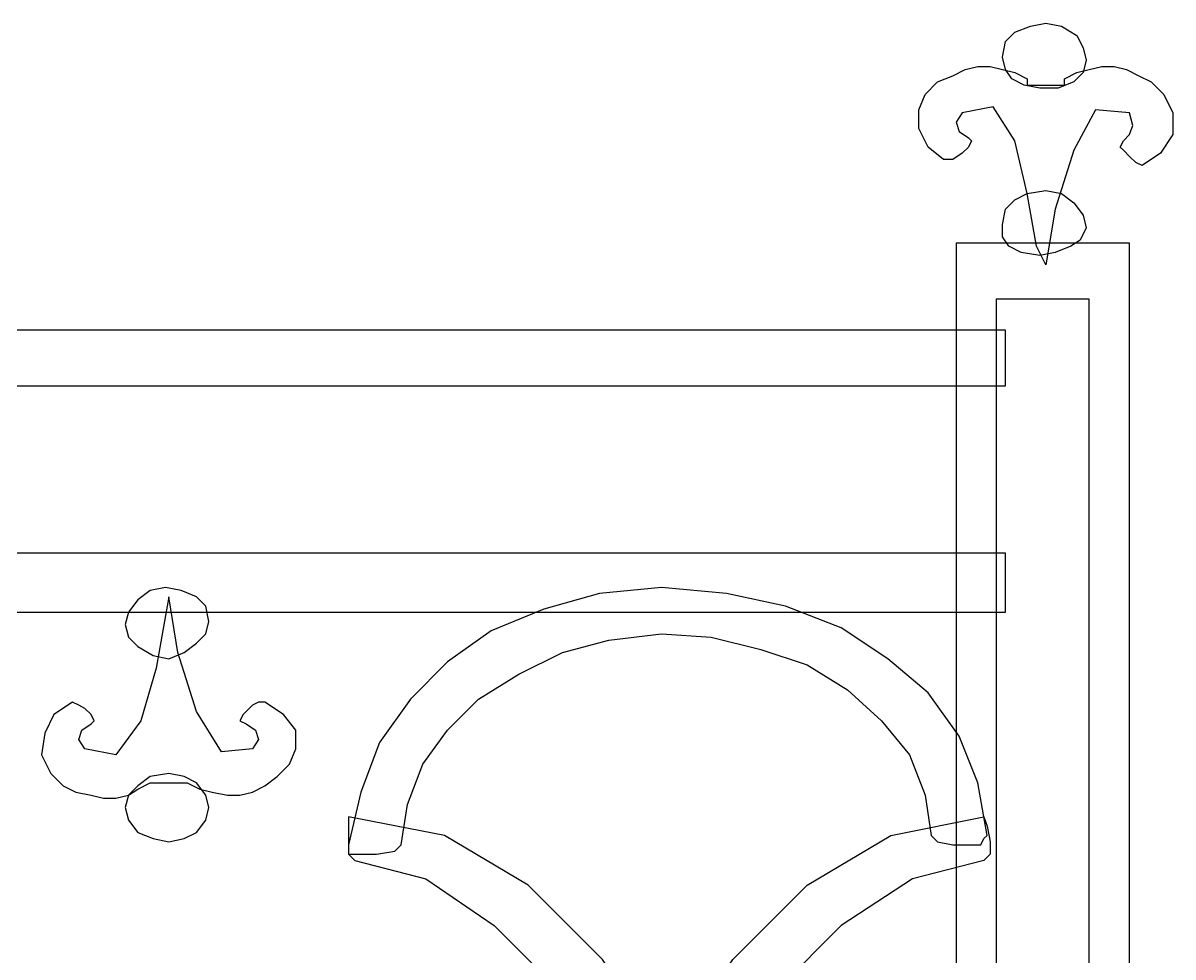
# Model space of a CAD drawing. Header units: centimetres. Extents: x -67 to 70, y -37 to 40.
# Drawn here: x 38.42 to 69.75, y 14.16 to 39.6 of the extents above; entities that cross this region are included whole.
import ezdxf

# ---------------------------------------------------------------- set-up
doc = ezdxf.new("R2010")
doc.units = ezdxf.units.CM
doc.header["$MEASUREMENT"] = 0
doc.layers.add('layer 1', color=7, linetype='Continuous')

msp = doc.modelspace()

# ---------------------------------------------------------------- linework, layer by layer
at = {"layer": 'layer 1', "color": 108}
for points, knots in [([(67.38945, 38.58272), (67.38945, 38.58272), (67.30498, 38.92059), (67.30498, 38.92059), (67.30498, 38.92059), (67.30498, 38.92059), (67.13605, 39.25846), (67.13605, 39.25846), (67.13605, 39.25846), (67.13605, 39.25846), (66.71372, 39.51186), (66.71372, 39.51186), (66.71372, 39.51186), (66.71372, 39.51186), (66.29139, 39.59632), (66.29139, 39.59632), (66.29139, 39.59632), (66.29139, 39.59632), (65.86905, 39.51186), (65.86905, 39.51186), (65.86905, 39.51186), (65.86905, 39.51186), (65.44672, 39.34292), (65.44672, 39.34292), (65.44672, 39.34292), (65.44672, 39.34292), (65.19332, 39.08952), (65.19332, 39.08952), (65.19332, 39.08952), (65.19332, 39.08952), (65.10886, 38.66719), (65.10886, 38.66719), (65.10886, 38.66719), (65.10886, 38.66719), (65.19332, 38.32933), (65.19332, 38.32933), (65.19332, 38.32933), (65.19332, 38.32933), (65.36225, 38.07593), (65.36225, 38.07593), (65.36225, 38.07593), (65.36225, 38.07593), (65.70012, 37.90699), (65.70012, 37.90699), (65.70012, 37.90699), (65.70012, 37.90699), (66.12245, 37.82253), (66.12245, 37.82253), (66.12245, 37.82253), (66.12245, 37.82253), (66.62925, 37.82253), (66.62925, 37.82253), (66.62925, 37.82253), (66.62925, 37.82253), (67.05158, 37.99146), (67.05158, 37.99146), (67.05158, 37.99146), (67.05158, 37.99146), (67.30498, 38.24486), (67.30498, 38.24486), (67.30498, 38.24486), (67.30498, 38.24486), (67.38945, 38.58272), (67.38945, 38.58272)], [0, 0, 0, 0, 0.0625, 0.0625, 0.0625, 0.0625, 0.125, 0.125, 0.125, 0.125, 0.1875, 0.1875, 0.1875, 0.1875, 0.25, 0.25, 0.25, 0.25, 0.3125, 0.3125, 0.3125, 0.3125, 0.375, 0.375, 0.375, 0.375, 0.4375, 0.4375, 0.4375, 0.4375, 0.5, 0.5, 0.5, 0.5, 0.5625, 0.5625, 0.5625, 0.5625, 0.625, 0.625, 0.625, 0.625, 0.6875, 0.6875, 0.6875, 0.6875, 0.75, 0.75, 0.75, 0.75, 0.8125, 0.8125, 0.8125, 0.8125, 0.875, 0.875, 0.875, 0.875, 0.9375, 0.9375, 0.9375, 0.9375, 1, 1, 1, 1]), ([(66.79818, 37.90699), (66.79818, 37.90699), (65.78459, 37.90699), (65.78459, 37.90699), (65.78459, 37.90699), (65.78459, 37.90699), (65.78459, 38.07593), (65.78459, 38.07593), (65.78459, 38.07593), (65.78459, 38.07593), (65.44672, 38.24486), (65.44672, 38.24486), (65.44672, 38.24486), (65.44672, 38.24486), (65.10886, 38.32933), (65.10886, 38.32933), (65.10886, 38.32933), (65.10886, 38.32933), (64.77099, 38.41379), (64.77099, 38.41379), (64.77099, 38.41379), (64.77099, 38.41379), (64.43312, 38.41379), (64.43312, 38.41379), (64.43312, 38.41379), (64.43312, 38.41379), (64.09526, 38.32933), (64.09526, 38.32933), (64.09526, 38.32933), (64.09526, 38.32933), (63.75739, 38.16039), (63.75739, 38.16039), (63.75739, 38.16039), (63.75739, 38.16039), (63.33506, 37.99146), (63.33506, 37.99146), (63.33506, 37.99146), (63.33506, 37.99146), (62.9972, 37.65359), (62.9972, 37.65359), (62.9972, 37.65359), (62.9972, 37.65359), (62.82826, 37.23126), (62.82826, 37.23126), (62.82826, 37.23126), (62.82826, 37.23126), (62.82826, 36.72446), (62.82826, 36.72446), (62.82826, 36.72446), (62.82826, 36.72446), (63.08166, 36.21767), (63.08166, 36.21767), (63.08166, 36.21767), (63.08166, 36.21767), (63.50399, 35.8798), (63.50399, 35.8798), (63.50399, 35.8798), (63.50399, 35.8798), (63.75739, 35.8798), (63.75739, 35.8798), (63.75739, 35.8798), (63.75739, 35.8798), (64.01079, 36.04873), (64.01079, 36.04873), (64.01079, 36.04873), (64.01079, 36.04873), (64.17972, 36.21767), (64.17972, 36.21767), (64.17972, 36.21767), (64.17972, 36.21767), (64.26419, 36.3866), (64.26419, 36.3866), (64.26419, 36.3866), (64.26419, 36.3866), (64.17972, 36.47106), (64.17972, 36.47106), (64.17972, 36.47106), (64.17972, 36.47106), (63.92633, 36.64), (63.92633, 36.64), (63.92633, 36.64), (63.92633, 36.64), (63.84186, 36.8934), (63.84186, 36.8934), (63.84186, 36.8934), (63.84186, 36.8934), (64.01079, 37.1468), (64.01079, 37.1468), (64.01079, 37.1468), (64.01079, 37.1468), (64.85546, 37.31573), (64.85546, 37.31573), (64.85546, 37.31573), (64.85546, 37.31573), (65.44672, 36.3866), (65.44672, 36.3866), (65.44672, 36.3866), (65.44672, 36.3866), (65.78459, 34.95067), (65.78459, 34.95067), (65.78459, 34.95067), (65.78459, 34.95067), (66.03799, 33.51474), (66.03799, 33.51474), (66.03799, 33.51474), (66.03799, 33.51474), (66.29139, 33.00794), (66.29139, 33.00794), (66.29139, 33.00794), (66.29139, 33.00794), (66.54478, 34.52834), (66.54478, 34.52834), (66.54478, 34.52834), (66.54478, 34.52834), (67.05158, 36.1332), (67.05158, 36.1332), (67.05158, 36.1332), (67.05158, 36.1332), (67.64285, 37.23126), (67.64285, 37.23126), (67.64285, 37.23126), (67.64285, 37.23126), (68.57198, 37.1468), (68.57198, 37.1468), (68.57198, 37.1468), (68.57198, 37.1468), (68.65644, 36.80893), (68.65644, 36.80893), (68.65644, 36.80893), (68.65644, 36.80893), (68.57198, 36.55553), (68.57198, 36.55553), (68.57198, 36.55553), (68.57198, 36.55553), (68.40305, 36.3866), (68.40305, 36.3866), (68.40305, 36.3866), (68.40305, 36.3866), (68.31858, 36.21767), (68.31858, 36.21767), (68.31858, 36.21767), (68.31858, 36.21767), (68.40305, 36.1332), (68.40305, 36.1332), (68.40305, 36.1332), (68.40305, 36.1332), (68.57198, 35.96427), (68.57198, 35.96427), (68.57198, 35.96427), (68.57198, 35.96427), (68.74091, 35.79533), (68.74091, 35.79533), (68.74091, 35.79533), (68.74091, 35.79533), (68.90984, 35.71087), (68.90984, 35.71087), (68.90984, 35.71087), (68.90984, 35.71087), (69.41664, 36.04873), (69.41664, 36.04873), (69.41664, 36.04873), (69.41664, 36.04873), (69.75451, 36.55553), (69.75451, 36.55553), (69.75451, 36.55553), (69.75451, 36.55553), (69.75451, 37.1468), (69.75451, 37.1468), (69.75451, 37.1468), (69.75451, 37.1468), (69.50111, 37.65359), (69.50111, 37.65359), (69.50111, 37.65359), (69.50111, 37.65359), (69.16324, 37.99146), (69.16324, 37.99146), (69.16324, 37.99146), (69.16324, 37.99146), (68.82538, 38.16039), (68.82538, 38.16039), (68.82538, 38.16039), (68.82538, 38.16039), (68.48751, 38.32933), (68.48751, 38.32933), (68.48751, 38.32933), (68.48751, 38.32933), (68.14965, 38.41379), (68.14965, 38.41379), (68.14965, 38.41379), (68.14965, 38.41379), (67.81178, 38.41379), (67.81178, 38.41379), (67.81178, 38.41379), (67.81178, 38.41379), (67.47391, 38.32933), (67.47391, 38.32933), (67.47391, 38.32933), (67.47391, 38.32933), (67.13605, 38.24486), (67.13605, 38.24486), (67.13605, 38.24486), (67.13605, 38.24486), (66.79818, 38.07593), (66.79818, 38.07593), (66.79818, 38.07593), (66.79818, 38.07593), (66.79818, 37.90699), (66.79818, 37.90699)], [0, 0, 0, 0, 0.01923077, 0.01923077, 0.01923077, 0.01923077, 0.03846154, 0.03846154, 0.03846154, 0.03846154, 0.05769231, 0.05769231, 0.05769231, 0.05769231, 0.07692308, 0.07692308, 0.07692308, 0.07692308, 0.09615385, 0.09615385, 0.09615385, 0.09615385, 0.11538462, 0.11538462, 0.11538462, 0.11538462, 0.13461538, 0.13461538, 0.13461538, 0.13461538, 0.15384615, 0.15384615, 0.15384615, 0.15384615, 0.17307692, 0.17307692, 0.17307692, 0.17307692, 0.19230769, 0.19230769, 0.19230769, 0.19230769, 0.21153846, 0.21153846, 0.21153846, 0.21153846, 0.23076923, 0.23076923, 0.23076923, 0.23076923, 0.25, 0.25, 0.25, 0.25, 0.26923077, 0.26923077, 0.26923077, 0.26923077, 0.28846154, 0.28846154, 0.28846154, 0.28846154, 0.30769231, 0.30769231, 0.30769231, 0.30769231, 0.32692308, 0.32692308, 0.32692308, 0.32692308, 0.34615385, 0.34615385, 0.34615385, 0.34615385, 0.36538462, 0.36538462, 0.36538462, 0.36538462, 0.38461538, 0.38461538, 0.38461538, 0.38461538, 0.40384615, 0.40384615, 0.40384615, 0.40384615, 0.42307692, 0.42307692, 0.42307692, 0.42307692, 0.44230769, 0.44230769, 0.44230769, 0.44230769, 0.46153846, 0.46153846, 0.46153846, 0.46153846, 0.48076923, 0.48076923, 0.48076923, 0.48076923, 0.5, 0.5, 0.5, 0.5, 0.51923077, 0.51923077, 0.51923077, 0.51923077, 0.53846154, 0.53846154, 0.53846154, 0.53846154, 0.55769231, 0.55769231, 0.55769231, 0.55769231, 0.57692308, 0.57692308, 0.57692308, 0.57692308, 0.59615385, 0.59615385, 0.59615385, 0.59615385, 0.61538462, 0.61538462, 0.61538462, 0.61538462, 0.63461538, 0.63461538, 0.63461538, 0.63461538, 0.65384615, 0.65384615, 0.65384615, 0.65384615, 0.67307692, 0.67307692, 0.67307692, 0.67307692, 0.69230769, 0.69230769, 0.69230769, 0.69230769, 0.71153846, 0.71153846, 0.71153846, 0.71153846, 0.73076923, 0.73076923, 0.73076923, 0.73076923, 0.75, 0.75, 0.75, 0.75, 0.76923077, 0.76923077, 0.76923077, 0.76923077, 0.78846154, 0.78846154, 0.78846154, 0.78846154, 0.80769231, 0.80769231, 0.80769231, 0.80769231, 0.82692308, 0.82692308, 0.82692308, 0.82692308, 0.84615385, 0.84615385, 0.84615385, 0.84615385, 0.86538462, 0.86538462, 0.86538462, 0.86538462, 0.88461538, 0.88461538, 0.88461538, 0.88461538, 0.90384615, 0.90384615, 0.90384615, 0.90384615, 0.92307692, 0.92307692, 0.92307692, 0.92307692, 0.94230769, 0.94230769, 0.94230769, 0.94230769, 0.96153846, 0.96153846, 0.96153846, 0.96153846, 0.98076923, 0.98076923, 0.98076923, 0.98076923, 1, 1, 1, 1]), ([(67.38945, 34.02154), (67.38945, 34.02154), (67.30498, 34.3594), (67.30498, 34.3594), (67.30498, 34.3594), (67.30498, 34.3594), (67.05158, 34.69727), (67.05158, 34.69727), (67.05158, 34.69727), (67.05158, 34.69727), (66.71372, 34.95067), (66.71372, 34.95067), (66.71372, 34.95067), (66.71372, 34.95067), (66.29139, 35.03514), (66.29139, 35.03514), (66.29139, 35.03514), (66.29139, 35.03514), (65.78459, 34.95067), (65.78459, 34.95067), (65.78459, 34.95067), (65.78459, 34.95067), (65.44672, 34.78174), (65.44672, 34.78174), (65.44672, 34.78174), (65.44672, 34.78174), (65.19332, 34.52834), (65.19332, 34.52834), (65.19332, 34.52834), (65.19332, 34.52834), (65.10886, 34.10601), (65.10886, 34.10601), (65.10886, 34.10601), (65.10886, 34.10601), (65.10886, 33.76814), (65.10886, 33.76814), (65.10886, 33.76814), (65.10886, 33.76814), (65.27779, 33.51474), (65.27779, 33.51474), (65.27779, 33.51474), (65.27779, 33.51474), (65.61565, 33.34581), (65.61565, 33.34581), (65.61565, 33.34581), (65.61565, 33.34581), (66.12245, 33.26134), (66.12245, 33.26134), (66.12245, 33.26134), (66.12245, 33.26134), (66.54478, 33.34581), (66.54478, 33.34581), (66.54478, 33.34581), (66.54478, 33.34581), (66.96712, 33.51474), (66.96712, 33.51474), (66.96712, 33.51474), (66.96712, 33.51474), (67.22052, 33.68367), (67.22052, 33.68367), (67.22052, 33.68367), (67.22052, 33.68367), (67.38945, 34.02154), (67.38945, 34.02154)], [0, 0, 0, 0, 0.0625, 0.0625, 0.0625, 0.0625, 0.125, 0.125, 0.125, 0.125, 0.1875, 0.1875, 0.1875, 0.1875, 0.25, 0.25, 0.25, 0.25, 0.3125, 0.3125, 0.3125, 0.3125, 0.375, 0.375, 0.375, 0.375, 0.4375, 0.4375, 0.4375, 0.4375, 0.5, 0.5, 0.5, 0.5, 0.5625, 0.5625, 0.5625, 0.5625, 0.625, 0.625, 0.625, 0.625, 0.6875, 0.6875, 0.6875, 0.6875, 0.75, 0.75, 0.75, 0.75, 0.8125, 0.8125, 0.8125, 0.8125, 0.875, 0.875, 0.875, 0.875, 0.9375, 0.9375, 0.9375, 0.9375, 1, 1, 1, 1]), ([(63.84186, 33.59921), (63.84186, 33.59921), (68.57198, 33.59921), (68.57198, 33.59921), (68.57198, 33.59921), (68.57198, 33.59921), (68.57198, -33.46712), (68.57198, -33.46712), (68.57198, -33.46712), (68.57198, -33.46712), (63.84186, -33.46712), (63.84186, -33.46712), (63.84186, -33.46712), (63.84186, -33.46712), (63.84186, 33.59921), (63.84186, 33.59921)], [0, 0, 0, 0, 0.25, 0.25, 0.25, 0.25, 0.5, 0.5, 0.5, 0.5, 0.75, 0.75, 0.75, 0.75, 1, 1, 1, 1]), ([(-63.11115, 31.23415), (-63.11115, 31.23415), (65.19332, 31.23415), (65.19332, 31.23415), (65.19332, 31.23415), (65.19332, 31.23415), (65.19332, 29.71375), (65.19332, 29.71375), (65.19332, 29.71375), (65.19332, 29.71375), (-63.11115, 29.71375), (-63.11115, 29.71375), (-63.11115, 29.71375), (-63.11115, 29.71375), (-63.11115, 31.23415), (-63.11115, 31.23415)], [0, 0, 0, 0, 0.25, 0.25, 0.25, 0.25, 0.5, 0.5, 0.5, 0.5, 0.75, 0.75, 0.75, 0.75, 1, 1, 1, 1]), ([(-63.11115, 25.15257), (-63.11115, 25.15257), (65.19332, 25.15257), (65.19332, 25.15257), (65.19332, 25.15257), (65.19332, 25.15257), (65.19332, 23.5477), (65.19332, 23.5477), (65.19332, 23.5477), (65.19332, 23.5477), (-63.11115, 23.5477), (-63.11115, 23.5477), (-63.11115, 23.5477), (-63.11115, 23.5477), (-63.11115, 25.15257), (-63.11115, 25.15257)], [0, 0, 0, 0, 0.25, 0.25, 0.25, 0.25, 0.5, 0.5, 0.5, 0.5, 0.75, 0.75, 0.75, 0.75, 1, 1, 1, 1]), ([(43.48546, 23.29431), (43.48546, 23.29431), (43.40099, 22.95644), (43.40099, 22.95644), (43.40099, 22.95644), (43.40099, 22.95644), (43.14759, 22.70304), (43.14759, 22.70304), (43.14759, 22.70304), (43.14759, 22.70304), (42.80972, 22.44964), (42.80972, 22.44964), (42.80972, 22.44964), (42.80972, 22.44964), (42.38739, 22.28071), (42.38739, 22.28071), (42.38739, 22.28071), (42.38739, 22.28071), (41.96506, 22.36517), (41.96506, 22.36517), (41.96506, 22.36517), (41.96506, 22.36517), (41.54273, 22.61857), (41.54273, 22.61857), (41.54273, 22.61857), (41.54273, 22.61857), (41.28933, 22.87197), (41.28933, 22.87197), (41.28933, 22.87197), (41.28933, 22.87197), (41.20486, 23.20984), (41.20486, 23.20984), (41.20486, 23.20984), (41.20486, 23.20984), (41.28933, 23.5477), (41.28933, 23.5477), (41.28933, 23.5477), (41.28933, 23.5477), (41.54273, 23.88557), (41.54273, 23.88557), (41.54273, 23.88557), (41.54273, 23.88557), (41.88059, 24.13897), (41.88059, 24.13897), (41.88059, 24.13897), (41.88059, 24.13897), (42.30293, 24.22344), (42.30293, 24.22344), (42.30293, 24.22344), (42.30293, 24.22344), (42.72526, 24.13897), (42.72526, 24.13897), (42.72526, 24.13897), (42.72526, 24.13897), (43.14759, 23.97004), (43.14759, 23.97004), (43.14759, 23.97004), (43.14759, 23.97004), (43.40099, 23.71664), (43.40099, 23.71664), (43.40099, 23.71664), (43.40099, 23.71664), (43.48546, 23.29431), (43.48546, 23.29431)], [0, 0, 0, 0, 0.0625, 0.0625, 0.0625, 0.0625, 0.125, 0.125, 0.125, 0.125, 0.1875, 0.1875, 0.1875, 0.1875, 0.25, 0.25, 0.25, 0.25, 0.3125, 0.3125, 0.3125, 0.3125, 0.375, 0.375, 0.375, 0.375, 0.4375, 0.4375, 0.4375, 0.4375, 0.5, 0.5, 0.5, 0.5, 0.5625, 0.5625, 0.5625, 0.5625, 0.625, 0.625, 0.625, 0.625, 0.6875, 0.6875, 0.6875, 0.6875, 0.75, 0.75, 0.75, 0.75, 0.8125, 0.8125, 0.8125, 0.8125, 0.875, 0.875, 0.875, 0.875, 0.9375, 0.9375, 0.9375, 0.9375, 1, 1, 1, 1]), ([(55.81755, 24.22344), (55.81755, 24.22344), (57.59135, 24.0545), (57.59135, 24.0545), (57.59135, 24.0545), (57.59135, 24.0545), (59.19621, 23.71664), (59.19621, 23.71664), (59.19621, 23.71664), (59.19621, 23.71664), (60.7166, 23.12537), (60.7166, 23.12537), (60.7166, 23.12537), (60.7166, 23.12537), (61.9836, 22.28071), (61.9836, 22.28071), (61.9836, 22.28071), (61.9836, 22.28071), (63.08166, 21.35158), (63.08166, 21.35158), (63.08166, 21.35158), (63.08166, 21.35158), (63.92633, 20.16905), (63.92633, 20.16905), (63.92633, 20.16905), (63.92633, 20.16905), (64.43312, 18.90205), (64.43312, 18.90205), (64.43312, 18.90205), (64.43312, 18.90205), (64.68652, 17.46612), (64.68652, 17.46612), (64.68652, 17.46612), (64.68652, 17.46612), (64.68652, 17.46612), (64.68652, 17.46612), (64.68652, 17.46612), (64.68652, 17.46612), (64.60206, 17.38166), (64.60206, 17.38166), (64.60206, 17.38166), (64.60206, 17.38166), (64.51759, 17.21272), (64.51759, 17.21272), (64.51759, 17.21272), (64.51759, 17.21272), (64.51759, 17.21272), (64.51759, 17.21272), (64.51759, 17.21272), (64.51759, 17.21272), (64.26419, 17.21272), (64.26419, 17.21272), (64.26419, 17.21272), (64.26419, 17.21272), (63.75739, 17.21272), (63.75739, 17.21272), (63.75739, 17.21272), (63.75739, 17.21272), (63.33506, 17.29719), (63.33506, 17.29719), (63.33506, 17.29719), (63.33506, 17.29719), (63.16613, 17.46612), (63.16613, 17.46612), (63.16613, 17.46612), (63.16613, 17.46612), (62.9972, 18.56419), (62.9972, 18.56419), (62.9972, 18.56419), (62.9972, 18.56419), (62.57486, 19.66225), (62.57486, 19.66225), (62.57486, 19.66225), (62.57486, 19.66225), (61.81467, 20.59138), (61.81467, 20.59138), (61.81467, 20.59138), (61.81467, 20.59138), (60.88554, 21.43604), (60.88554, 21.43604), (60.88554, 21.43604), (60.88554, 21.43604), (59.78747, 22.11178), (59.78747, 22.11178), (59.78747, 22.11178), (59.78747, 22.11178), (58.52048, 22.53411), (58.52048, 22.53411), (58.52048, 22.53411), (58.52048, 22.53411), (57.16901, 22.87197), (57.16901, 22.87197), (57.16901, 22.87197), (57.16901, 22.87197), (55.81755, 22.95644), (55.81755, 22.95644), (55.81755, 22.95644), (55.81755, 22.95644), (54.38162, 22.78751), (54.38162, 22.78751), (54.38162, 22.78751), (54.38162, 22.78751), (53.11463, 22.44964), (53.11463, 22.44964), (53.11463, 22.44964), (53.11463, 22.44964), (51.9321, 21.85838), (51.9321, 21.85838), (51.9321, 21.85838), (51.9321, 21.85838), (50.83403, 21.18265), (50.83403, 21.18265), (50.83403, 21.18265), (50.83403, 21.18265), (49.98937, 20.33798), (49.98937, 20.33798), (49.98937, 20.33798), (49.98937, 20.33798), (49.31364, 19.40885), (49.31364, 19.40885), (49.31364, 19.40885), (49.31364, 19.40885), (48.89131, 18.31079), (48.89131, 18.31079), (48.89131, 18.31079), (48.89131, 18.31079), (48.72237, 17.21272), (48.72237, 17.21272), (48.72237, 17.21272), (48.72237, 17.21272), (48.55344, 17.04379), (48.55344, 17.04379), (48.55344, 17.04379), (48.55344, 17.04379), (48.04664, 16.95932), (48.04664, 16.95932), (48.04664, 16.95932), (48.04664, 16.95932), (47.62431, 16.95932), (47.62431, 16.95932), (47.62431, 16.95932), (47.62431, 16.95932), (47.28644, 16.95932), (47.28644, 16.95932), (47.28644, 16.95932), (47.28644, 16.95932), (47.28644, 16.95932), (47.28644, 16.95932), (47.28644, 16.95932), (47.28644, 16.95932), (47.28644, 17.12826), (47.28644, 17.12826), (47.28644, 17.12826), (47.28644, 17.12826), (47.28644, 17.21272), (47.28644, 17.21272), (47.28644, 17.21272), (47.28644, 17.21272), (47.28644, 17.21272), (47.28644, 17.21272), (47.28644, 17.21272), (47.28644, 17.21272), (47.62431, 18.64865), (47.62431, 18.64865), (47.62431, 18.64865), (47.62431, 18.64865), (48.13111, 20.00012), (48.13111, 20.00012), (48.13111, 20.00012), (48.13111, 20.00012), (48.97577, 21.18265), (48.97577, 21.18265), (48.97577, 21.18265), (48.97577, 21.18265), (49.98937, 22.19624), (49.98937, 22.19624), (49.98937, 22.19624), (49.98937, 22.19624), (51.1719, 23.04091), (51.1719, 23.04091), (51.1719, 23.04091), (51.1719, 23.04091), (52.60783, 23.63217), (52.60783, 23.63217), (52.60783, 23.63217), (52.60783, 23.63217), (54.12822, 24.0545), (54.12822, 24.0545), (54.12822, 24.0545), (54.12822, 24.0545), (55.81755, 24.22344), (55.81755, 24.22344)], [0, 0, 0, 0, 0.02083333, 0.02083333, 0.02083333, 0.02083333, 0.04166667, 0.04166667, 0.04166667, 0.04166667, 0.0625, 0.0625, 0.0625, 0.0625, 0.08333333, 0.08333333, 0.08333333, 0.08333333, 0.10416667, 0.10416667, 0.10416667, 0.10416667, 0.125, 0.125, 0.125, 0.125, 0.14583333, 0.14583333, 0.14583333, 0.14583333, 0.16666667, 0.16666667, 0.16666667, 0.16666667, 0.1875, 0.1875, 0.1875, 0.1875, 0.20833333, 0.20833333, 0.20833333, 0.20833333, 0.22916667, 0.22916667, 0.22916667, 0.22916667, 0.25, 0.25, 0.25, 0.25, 0.27083333, 0.27083333, 0.27083333, 0.27083333, 0.29166667, 0.29166667, 0.29166667, 0.29166667, 0.3125, 0.3125, 0.3125, 0.3125, 0.33333333, 0.33333333, 0.33333333, 0.33333333, 0.35416667, 0.35416667, 0.35416667, 0.35416667, 0.375, 0.375, 0.375, 0.375, 0.39583333, 0.39583333, 0.39583333, 0.39583333, 0.41666667, 0.41666667, 0.41666667, 0.41666667, 0.4375, 0.4375, 0.4375, 0.4375, 0.45833333, 0.45833333, 0.45833333, 0.45833333, 0.47916667, 0.47916667, 0.47916667, 0.47916667, 0.5, 0.5, 0.5, 0.5, 0.52083333, 0.52083333, 0.52083333, 0.52083333, 0.54166667, 0.54166667, 0.54166667, 0.54166667, 0.5625, 0.5625, 0.5625, 0.5625, 0.58333333, 0.58333333, 0.58333333, 0.58333333, 0.60416667, 0.60416667, 0.60416667, 0.60416667, 0.625, 0.625, 0.625, 0.625, 0.64583333, 0.64583333, 0.64583333, 0.64583333, 0.66666667, 0.66666667, 0.66666667, 0.66666667, 0.6875, 0.6875, 0.6875, 0.6875, 0.70833333, 0.70833333, 0.70833333, 0.70833333, 0.72916667, 0.72916667, 0.72916667, 0.72916667, 0.75, 0.75, 0.75, 0.75, 0.77083333, 0.77083333, 0.77083333, 0.77083333, 0.79166667, 0.79166667, 0.79166667, 0.79166667, 0.8125, 0.8125, 0.8125, 0.8125, 0.83333333, 0.83333333, 0.83333333, 0.83333333, 0.85416667, 0.85416667, 0.85416667, 0.85416667, 0.875, 0.875, 0.875, 0.875, 0.89583333, 0.89583333, 0.89583333, 0.89583333, 0.91666667, 0.91666667, 0.91666667, 0.91666667, 0.9375, 0.9375, 0.9375, 0.9375, 0.95833333, 0.95833333, 0.95833333, 0.95833333, 0.97916667, 0.97916667, 0.97916667, 0.97916667, 1, 1, 1, 1]), ([(42.89419, 18.90205), (42.89419, 18.90205), (41.88059, 18.90205), (41.88059, 18.90205), (41.88059, 18.90205), (41.88059, 18.90205), (41.88059, 18.90205), (41.88059, 18.90205), (41.88059, 18.90205), (41.88059, 18.90205), (41.54273, 18.73312), (41.54273, 18.73312), (41.54273, 18.73312), (41.54273, 18.73312), (41.28933, 18.56419), (41.28933, 18.56419), (41.28933, 18.56419), (41.28933, 18.56419), (40.95146, 18.47972), (40.95146, 18.47972), (40.95146, 18.47972), (40.95146, 18.47972), (40.6136, 18.47972), (40.6136, 18.47972), (40.6136, 18.47972), (40.6136, 18.47972), (40.27573, 18.56419), (40.27573, 18.56419), (40.27573, 18.56419), (40.27573, 18.56419), (39.8534, 18.64865), (39.8534, 18.64865), (39.8534, 18.64865), (39.8534, 18.64865), (39.51553, 18.81759), (39.51553, 18.81759), (39.51553, 18.81759), (39.51553, 18.81759), (39.17767, 19.15545), (39.17767, 19.15545), (39.17767, 19.15545), (39.17767, 19.15545), (38.92427, 19.66225), (38.92427, 19.66225), (38.92427, 19.66225), (38.92427, 19.66225), (39.00874, 20.25351), (39.00874, 20.25351), (39.00874, 20.25351), (39.00874, 20.25351), (39.26214, 20.76031), (39.26214, 20.76031), (39.26214, 20.76031), (39.26214, 20.76031), (39.76893, 21.09818), (39.76893, 21.09818), (39.76893, 21.09818), (39.76893, 21.09818), (39.93787, 21.01371), (39.93787, 21.01371), (39.93787, 21.01371), (39.93787, 21.01371), (40.1068, 20.92925), (40.1068, 20.92925), (40.1068, 20.92925), (40.1068, 20.92925), (40.27573, 20.76031), (40.27573, 20.76031), (40.27573, 20.76031), (40.27573, 20.76031), (40.3602, 20.59138), (40.3602, 20.59138), (40.3602, 20.59138), (40.3602, 20.59138), (40.27573, 20.50691), (40.27573, 20.50691), (40.27573, 20.50691), (40.27573, 20.50691), (40.02233, 20.33798), (40.02233, 20.33798), (40.02233, 20.33798), (40.02233, 20.33798), (39.93787, 20.08458), (39.93787, 20.08458), (39.93787, 20.08458), (39.93787, 20.08458), (40.1068, 19.83118), (40.1068, 19.83118), (40.1068, 19.83118), (40.1068, 19.83118), (40.95146, 19.66225), (40.95146, 19.66225), (40.95146, 19.66225), (40.95146, 19.66225), (41.62719, 20.59138), (41.62719, 20.59138), (41.62719, 20.59138), (41.62719, 20.59138), (42.04953, 22.02731), (42.04953, 22.02731), (42.04953, 22.02731), (42.04953, 22.02731), (42.30293, 23.46324), (42.30293, 23.46324), (42.30293, 23.46324), (42.30293, 23.46324), (42.38739, 23.97004), (42.38739, 23.97004), (42.38739, 23.97004), (42.38739, 23.97004), (42.64079, 22.44964), (42.64079, 22.44964), (42.64079, 22.44964), (42.64079, 22.44964), (43.14759, 20.84478), (43.14759, 20.84478), (43.14759, 20.84478), (43.14759, 20.84478), (43.82332, 19.74672), (43.82332, 19.74672), (43.82332, 19.74672), (43.82332, 19.74672), (44.66799, 19.83118), (44.66799, 19.83118), (44.66799, 19.83118), (44.66799, 19.83118), (44.83692, 20.08458), (44.83692, 20.08458), (44.83692, 20.08458), (44.83692, 20.08458), (44.75245, 20.33798), (44.75245, 20.33798), (44.75245, 20.33798), (44.75245, 20.33798), (44.49905, 20.50691), (44.49905, 20.50691), (44.49905, 20.50691), (44.49905, 20.50691), (44.33012, 20.59138), (44.33012, 20.59138), (44.33012, 20.59138), (44.33012, 20.59138), (44.41459, 20.76031), (44.41459, 20.76031), (44.41459, 20.76031), (44.41459, 20.76031), (44.66799, 21.01371), (44.66799, 21.01371), (44.66799, 21.01371), (44.66799, 21.01371), (44.83692, 21.09818), (44.83692, 21.09818), (44.83692, 21.09818), (44.83692, 21.09818), (45.00585, 21.09818), (45.00585, 21.09818), (45.00585, 21.09818), (45.00585, 21.09818), (45.51265, 20.76031), (45.51265, 20.76031), (45.51265, 20.76031), (45.51265, 20.76031), (45.85051, 20.33798), (45.85051, 20.33798), (45.85051, 20.33798), (45.85051, 20.33798), (45.85051, 19.83118), (45.85051, 19.83118), (45.85051, 19.83118), (45.85051, 19.83118), (45.68158, 19.40885), (45.68158, 19.40885), (45.68158, 19.40885), (45.68158, 19.40885), (45.34372, 19.07098), (45.34372, 19.07098), (45.34372, 19.07098), (45.34372, 19.07098), (45.00585, 18.81759), (45.00585, 18.81759), (45.00585, 18.81759), (45.00585, 18.81759), (44.66799, 18.64865), (44.66799, 18.64865), (44.66799, 18.64865), (44.66799, 18.64865), (44.33012, 18.56419), (44.33012, 18.56419), (44.33012, 18.56419), (44.33012, 18.56419), (43.99225, 18.56419), (43.99225, 18.56419), (43.99225, 18.56419), (43.99225, 18.56419), (43.56992, 18.64865), (43.56992, 18.64865), (43.56992, 18.64865), (43.56992, 18.64865), (43.23206, 18.73312), (43.23206, 18.73312), (43.23206, 18.73312), (43.23206, 18.73312), (42.89419, 18.90205), (42.89419, 18.90205), (42.89419, 18.90205), (42.89419, 18.90205), (42.89419, 18.90205), (42.89419, 18.90205)], [0, 0, 0, 0, 0.01923077, 0.01923077, 0.01923077, 0.01923077, 0.03846154, 0.03846154, 0.03846154, 0.03846154, 0.05769231, 0.05769231, 0.05769231, 0.05769231, 0.07692308, 0.07692308, 0.07692308, 0.07692308, 0.09615385, 0.09615385, 0.09615385, 0.09615385, 0.11538462, 0.11538462, 0.11538462, 0.11538462, 0.13461538, 0.13461538, 0.13461538, 0.13461538, 0.15384615, 0.15384615, 0.15384615, 0.15384615, 0.17307692, 0.17307692, 0.17307692, 0.17307692, 0.19230769, 0.19230769, 0.19230769, 0.19230769, 0.21153846, 0.21153846, 0.21153846, 0.21153846, 0.23076923, 0.23076923, 0.23076923, 0.23076923, 0.25, 0.25, 0.25, 0.25, 0.26923077, 0.26923077, 0.26923077, 0.26923077, 0.28846154, 0.28846154, 0.28846154, 0.28846154, 0.30769231, 0.30769231, 0.30769231, 0.30769231, 0.32692308, 0.32692308, 0.32692308, 0.32692308, 0.34615385, 0.34615385, 0.34615385, 0.34615385, 0.36538462, 0.36538462, 0.36538462, 0.36538462, 0.38461538, 0.38461538, 0.38461538, 0.38461538, 0.40384615, 0.40384615, 0.40384615, 0.40384615, 0.42307692, 0.42307692, 0.42307692, 0.42307692, 0.44230769, 0.44230769, 0.44230769, 0.44230769, 0.46153846, 0.46153846, 0.46153846, 0.46153846, 0.48076923, 0.48076923, 0.48076923, 0.48076923, 0.5, 0.5, 0.5, 0.5, 0.51923077, 0.51923077, 0.51923077, 0.51923077, 0.53846154, 0.53846154, 0.53846154, 0.53846154, 0.55769231, 0.55769231, 0.55769231, 0.55769231, 0.57692308, 0.57692308, 0.57692308, 0.57692308, 0.59615385, 0.59615385, 0.59615385, 0.59615385, 0.61538462, 0.61538462, 0.61538462, 0.61538462, 0.63461538, 0.63461538, 0.63461538, 0.63461538, 0.65384615, 0.65384615, 0.65384615, 0.65384615, 0.67307692, 0.67307692, 0.67307692, 0.67307692, 0.69230769, 0.69230769, 0.69230769, 0.69230769, 0.71153846, 0.71153846, 0.71153846, 0.71153846, 0.73076923, 0.73076923, 0.73076923, 0.73076923, 0.75, 0.75, 0.75, 0.75, 0.76923077, 0.76923077, 0.76923077, 0.76923077, 0.78846154, 0.78846154, 0.78846154, 0.78846154, 0.80769231, 0.80769231, 0.80769231, 0.80769231, 0.82692308, 0.82692308, 0.82692308, 0.82692308, 0.84615385, 0.84615385, 0.84615385, 0.84615385, 0.86538462, 0.86538462, 0.86538462, 0.86538462, 0.88461538, 0.88461538, 0.88461538, 0.88461538, 0.90384615, 0.90384615, 0.90384615, 0.90384615, 0.92307692, 0.92307692, 0.92307692, 0.92307692, 0.94230769, 0.94230769, 0.94230769, 0.94230769, 0.96153846, 0.96153846, 0.96153846, 0.96153846, 0.98076923, 0.98076923, 0.98076923, 0.98076923, 1, 1, 1, 1]), ([(43.48546, 18.22632), (43.48546, 18.22632), (43.40099, 17.88846), (43.40099, 17.88846), (43.40099, 17.88846), (43.40099, 17.88846), (43.14759, 17.55059), (43.14759, 17.55059), (43.14759, 17.55059), (43.14759, 17.55059), (42.80972, 17.38166), (42.80972, 17.38166), (42.80972, 17.38166), (42.80972, 17.38166), (42.38739, 17.29719), (42.38739, 17.29719), (42.38739, 17.29719), (42.38739, 17.29719), (41.96506, 17.38166), (41.96506, 17.38166), (41.96506, 17.38166), (41.96506, 17.38166), (41.54273, 17.55059), (41.54273, 17.55059), (41.54273, 17.55059), (41.54273, 17.55059), (41.28933, 17.88846), (41.28933, 17.88846), (41.28933, 17.88846), (41.28933, 17.88846), (41.20486, 18.22632), (41.20486, 18.22632), (41.20486, 18.22632), (41.20486, 18.22632), (41.28933, 18.56419), (41.28933, 18.56419), (41.28933, 18.56419), (41.28933, 18.56419), (41.54273, 18.81759), (41.54273, 18.81759), (41.54273, 18.81759), (41.54273, 18.81759), (41.88059, 19.07098), (41.88059, 19.07098), (41.88059, 19.07098), (41.88059, 19.07098), (42.38739, 19.15545), (42.38739, 19.15545), (42.38739, 19.15545), (42.38739, 19.15545), (42.80972, 19.07098), (42.80972, 19.07098), (42.80972, 19.07098), (42.80972, 19.07098), (43.14759, 18.90205), (43.14759, 18.90205), (43.14759, 18.90205), (43.14759, 18.90205), (43.40099, 18.56419), (43.40099, 18.56419), (43.40099, 18.56419), (43.40099, 18.56419), (43.48546, 18.22632), (43.48546, 18.22632)], [0, 0, 0, 0, 0.0625, 0.0625, 0.0625, 0.0625, 0.125, 0.125, 0.125, 0.125, 0.1875, 0.1875, 0.1875, 0.1875, 0.25, 0.25, 0.25, 0.25, 0.3125, 0.3125, 0.3125, 0.3125, 0.375, 0.375, 0.375, 0.375, 0.4375, 0.4375, 0.4375, 0.4375, 0.5, 0.5, 0.5, 0.5, 0.5625, 0.5625, 0.5625, 0.5625, 0.625, 0.625, 0.625, 0.625, 0.6875, 0.6875, 0.6875, 0.6875, 0.75, 0.75, 0.75, 0.75, 0.8125, 0.8125, 0.8125, 0.8125, 0.875, 0.875, 0.875, 0.875, 0.9375, 0.9375, 0.9375, 0.9375, 1, 1, 1, 1]), ([(59.19621, -0.69415), (59.19621, -0.69415), (58.94281, -4.41068), (58.94281, -4.41068), (58.94281, -4.41068), (58.94281, -4.41068), (58.26708, -7.8738), (58.26708, -7.8738), (58.26708, -7.8738), (58.26708, -7.8738), (57.25348, -10.99906), (57.25348, -10.99906), (57.25348, -10.99906), (57.25348, -10.99906), (55.81755, -13.70198), (55.81755, -13.70198), (55.81755, -13.70198), (55.81755, -13.70198), (54.04376, -15.98257), (54.04376, -15.98257), (54.04376, -15.98257), (54.04376, -15.98257), (52.10103, -17.6719), (52.10103, -17.6719), (52.10103, -17.6719), (52.10103, -17.6719), (49.82044, -18.6855), (49.82044, -18.6855), (49.82044, -18.6855), (49.82044, -18.6855), (47.45538, -19.02336), (47.45538, -19.02336), (47.45538, -19.02336), (47.45538, -19.02336), (47.28644, -18.6855), (47.28644, -18.6855), (47.28644, -18.6855), (47.28644, -18.6855), (47.28644, -18.26317), (47.28644, -18.26317), (47.28644, -18.26317), (47.28644, -18.26317), (47.37091, -17.84083), (47.37091, -17.84083), (47.37091, -17.84083), (47.37091, -17.84083), (47.45538, -17.58744), (47.45538, -17.58744), (47.45538, -17.58744), (47.45538, -17.58744), (49.48257, -17.1651), (49.48257, -17.1651), (49.48257, -17.1651), (49.48257, -17.1651), (51.4253, -16.15151), (51.4253, -16.15151), (51.4253, -16.15151), (51.4253, -16.15151), (53.19909, -14.54664), (53.19909, -14.54664), (53.19909, -14.54664), (53.19909, -14.54664), (54.80395, -12.43498), (54.80395, -12.43498), (54.80395, -12.43498), (54.80395, -12.43498), (56.07095, -9.90099), (56.07095, -9.90099), (56.07095, -9.90099), (56.07095, -9.90099), (57.00008, -7.02913), (57.00008, -7.02913), (57.00008, -7.02913), (57.00008, -7.02913), (57.59135, -3.81941), (57.59135, -3.81941), (57.59135, -3.81941), (57.59135, -3.81941), (57.76028, -0.52522), (57.76028, -0.52522), (57.76028, -0.52522), (57.76028, -0.52522), (57.50688, 2.60004), (57.50688, 2.60004), (57.50688, 2.60004), (57.50688, 2.60004), (56.91561, 5.64083), (56.91561, 5.64083), (56.91561, 5.64083), (56.91561, 5.64083), (55.81755, 8.51268), (55.81755, 8.51268), (55.81755, 8.51268), (55.81755, 8.51268), (54.55055, 11.04668), (54.55055, 11.04668), (54.55055, 11.04668), (54.55055, 11.04668), (52.94569, 13.32727), (52.94569, 13.32727), (52.94569, 13.32727), (52.94569, 13.32727), (51.25636, 15.0166), (51.25636, 15.0166), (51.25636, 15.0166), (51.25636, 15.0166), (49.3981, 16.28359), (49.3981, 16.28359), (49.3981, 16.28359), (49.3981, 16.28359), (47.45538, 16.79039), (47.45538, 16.79039), (47.45538, 16.79039), (47.45538, 16.79039), (47.28644, 16.95932), (47.28644, 16.95932), (47.28644, 16.95932), (47.28644, 16.95932), (47.28644, 17.29719), (47.28644, 17.29719), (47.28644, 17.29719), (47.28644, 17.29719), (47.28644, 17.71952), (47.28644, 17.71952), (47.28644, 17.71952), (47.28644, 17.71952), (47.28644, 17.97292), (47.28644, 17.97292), (47.28644, 17.97292), (47.28644, 17.97292), (49.9049, 17.46612), (49.9049, 17.46612), (49.9049, 17.46612), (49.9049, 17.46612), (52.1855, 16.11466), (52.1855, 16.11466), (52.1855, 16.11466), (52.1855, 16.11466), (54.21269, 14.08747), (54.21269, 14.08747), (54.21269, 14.08747), (54.21269, 14.08747), (55.90202, 11.55347), (55.90202, 11.55347), (55.90202, 11.55347), (55.90202, 11.55347), (57.25348, 8.68162), (57.25348, 8.68162), (57.25348, 8.68162), (57.25348, 8.68162), (58.26708, 5.64083), (58.26708, 5.64083), (58.26708, 5.64083), (58.26708, 5.64083), (58.94281, 2.4311), (58.94281, 2.4311), (58.94281, 2.4311), (58.94281, 2.4311), (59.19621, -0.69415), (59.19621, -0.69415)], [0, 0, 0, 0, 0.025, 0.025, 0.025, 0.025, 0.05, 0.05, 0.05, 0.05, 0.075, 0.075, 0.075, 0.075, 0.1, 0.1, 0.1, 0.1, 0.125, 0.125, 0.125, 0.125, 0.15, 0.15, 0.15, 0.15, 0.175, 0.175, 0.175, 0.175, 0.2, 0.2, 0.2, 0.2, 0.225, 0.225, 0.225, 0.225, 0.25, 0.25, 0.25, 0.25, 0.275, 0.275, 0.275, 0.275, 0.3, 0.3, 0.3, 0.3, 0.325, 0.325, 0.325, 0.325, 0.35, 0.35, 0.35, 0.35, 0.375, 0.375, 0.375, 0.375, 0.4, 0.4, 0.4, 0.4, 0.425, 0.425, 0.425, 0.425, 0.45, 0.45, 0.45, 0.45, 0.475, 0.475, 0.475, 0.475, 0.5, 0.5, 0.5, 0.5, 0.525, 0.525, 0.525, 0.525, 0.55, 0.55, 0.55, 0.55, 0.575, 0.575, 0.575, 0.575, 0.6, 0.6, 0.6, 0.6, 0.625, 0.625, 0.625, 0.625, 0.65, 0.65, 0.65, 0.65, 0.675, 0.675, 0.675, 0.675, 0.7, 0.7, 0.7, 0.7, 0.725, 0.725, 0.725, 0.725, 0.75, 0.75, 0.75, 0.75, 0.775, 0.775, 0.775, 0.775, 0.8, 0.8, 0.8, 0.8, 0.825, 0.825, 0.825, 0.825, 0.85, 0.85, 0.85, 0.85, 0.875, 0.875, 0.875, 0.875, 0.9, 0.9, 0.9, 0.9, 0.925, 0.925, 0.925, 0.925, 0.95, 0.95, 0.95, 0.95, 0.975, 0.975, 0.975, 0.975, 1, 1, 1, 1]), ([(52.86123, -0.69415), (52.86123, -0.69415), (53.11463, -4.41068), (53.11463, -4.41068), (53.11463, -4.41068), (53.11463, -4.41068), (53.79036, -7.8738), (53.79036, -7.8738), (53.79036, -7.8738), (53.79036, -7.8738), (54.80395, -10.99906), (54.80395, -10.99906), (54.80395, -10.99906), (54.80395, -10.99906), (56.23988, -13.70198), (56.23988, -13.70198), (56.23988, -13.70198), (56.23988, -13.70198), (58.01368, -15.98257), (58.01368, -15.98257), (58.01368, -15.98257), (58.01368, -15.98257), (59.9564, -17.6719), (59.9564, -17.6719), (59.9564, -17.6719), (59.9564, -17.6719), (62.237, -18.6855), (62.237, -18.6855), (62.237, -18.6855), (62.237, -18.6855), (64.60206, -19.02336), (64.60206, -19.02336), (64.60206, -19.02336), (64.60206, -19.02336), (64.60206, -18.6855), (64.60206, -18.6855), (64.60206, -18.6855), (64.60206, -18.6855), (64.60206, -18.1787), (64.60206, -18.1787), (64.60206, -18.1787), (64.60206, -18.1787), (64.60206, -17.75637), (64.60206, -17.75637), (64.60206, -17.75637), (64.60206, -17.75637), (64.60206, -17.58744), (64.60206, -17.58744), (64.60206, -17.58744), (64.60206, -17.58744), (62.4904, -17.1651), (62.4904, -17.1651), (62.4904, -17.1651), (62.4904, -17.1651), (60.54767, -16.15151), (60.54767, -16.15151), (60.54767, -16.15151), (60.54767, -16.15151), (58.77387, -14.54664), (58.77387, -14.54664), (58.77387, -14.54664), (58.77387, -14.54664), (57.16901, -12.43498), (57.16901, -12.43498), (57.16901, -12.43498), (57.16901, -12.43498), (55.90202, -9.90099), (55.90202, -9.90099), (55.90202, -9.90099), (55.90202, -9.90099), (54.97289, -7.02913), (54.97289, -7.02913), (54.97289, -7.02913), (54.97289, -7.02913), (54.38162, -3.81941), (54.38162, -3.81941), (54.38162, -3.81941), (54.38162, -3.81941), (54.29716, -0.52522), (54.29716, -0.52522), (54.29716, -0.52522), (54.29716, -0.52522), (54.55055, 2.60004), (54.55055, 2.60004), (54.55055, 2.60004), (54.55055, 2.60004), (55.14182, 5.64083), (55.14182, 5.64083), (55.14182, 5.64083), (55.14182, 5.64083), (56.15542, 8.51268), (56.15542, 8.51268), (56.15542, 8.51268), (56.15542, 8.51268), (57.42241, 11.04668), (57.42241, 11.04668), (57.42241, 11.04668), (57.42241, 11.04668), (59.02727, 13.32727), (59.02727, 13.32727), (59.02727, 13.32727), (59.02727, 13.32727), (60.7166, 15.0166), (60.7166, 15.0166), (60.7166, 15.0166), (60.7166, 15.0166), (62.65933, 16.28359), (62.65933, 16.28359), (62.65933, 16.28359), (62.65933, 16.28359), (64.60206, 16.79039), (64.60206, 16.79039), (64.60206, 16.79039), (64.60206, 16.79039), (64.77099, 16.95932), (64.77099, 16.95932), (64.77099, 16.95932), (64.77099, 16.95932), (64.77099, 17.29719), (64.77099, 17.29719), (64.77099, 17.29719), (64.77099, 17.29719), (64.68652, 17.71952), (64.68652, 17.71952), (64.68652, 17.71952), (64.68652, 17.71952), (64.60206, 17.97292), (64.60206, 17.97292), (64.60206, 17.97292), (64.60206, 17.97292), (62.06806, 17.46612), (62.06806, 17.46612), (62.06806, 17.46612), (62.06806, 17.46612), (59.78747, 16.11466), (59.78747, 16.11466), (59.78747, 16.11466), (59.78747, 16.11466), (57.76028, 14.08747), (57.76028, 14.08747), (57.76028, 14.08747), (57.76028, 14.08747), (56.07095, 11.55347), (56.07095, 11.55347), (56.07095, 11.55347), (56.07095, 11.55347), (54.71949, 8.68162), (54.71949, 8.68162), (54.71949, 8.68162), (54.71949, 8.68162), (53.70589, 5.64083), (53.70589, 5.64083), (53.70589, 5.64083), (53.70589, 5.64083), (53.11463, 2.4311), (53.11463, 2.4311), (53.11463, 2.4311), (53.11463, 2.4311), (52.86123, -0.69415), (52.86123, -0.69415)], [0, 0, 0, 0, 0.025, 0.025, 0.025, 0.025, 0.05, 0.05, 0.05, 0.05, 0.075, 0.075, 0.075, 0.075, 0.1, 0.1, 0.1, 0.1, 0.125, 0.125, 0.125, 0.125, 0.15, 0.15, 0.15, 0.15, 0.175, 0.175, 0.175, 0.175, 0.2, 0.2, 0.2, 0.2, 0.225, 0.225, 0.225, 0.225, 0.25, 0.25, 0.25, 0.25, 0.275, 0.275, 0.275, 0.275, 0.3, 0.3, 0.3, 0.3, 0.325, 0.325, 0.325, 0.325, 0.35, 0.35, 0.35, 0.35, 0.375, 0.375, 0.375, 0.375, 0.4, 0.4, 0.4, 0.4, 0.425, 0.425, 0.425, 0.425, 0.45, 0.45, 0.45, 0.45, 0.475, 0.475, 0.475, 0.475, 0.5, 0.5, 0.5, 0.5, 0.525, 0.525, 0.525, 0.525, 0.55, 0.55, 0.55, 0.55, 0.575, 0.575, 0.575, 0.575, 0.6, 0.6, 0.6, 0.6, 0.625, 0.625, 0.625, 0.625, 0.65, 0.65, 0.65, 0.65, 0.675, 0.675, 0.675, 0.675, 0.7, 0.7, 0.7, 0.7, 0.725, 0.725, 0.725, 0.725, 0.75, 0.75, 0.75, 0.75, 0.775, 0.775, 0.775, 0.775, 0.8, 0.8, 0.8, 0.8, 0.825, 0.825, 0.825, 0.825, 0.85, 0.85, 0.85, 0.85, 0.875, 0.875, 0.875, 0.875, 0.9, 0.9, 0.9, 0.9, 0.925, 0.925, 0.925, 0.925, 0.95, 0.95, 0.95, 0.95, 0.975, 0.975, 0.975, 0.975, 1, 1, 1, 1])]:
    msp.add_open_spline(points, degree=3, knots=knots, dxfattribs=at)
at = {"layer": 'layer 1', "color": 117}
msp.add_open_spline([(64.93992, 32.07881), (64.93992, 32.07881), (67.47391, 32.07881), (67.47391, 32.07881), (67.47391, 32.07881), (67.47391, 32.07881), (67.47391, -31.27099), (67.47391, -31.27099), (67.47391, -31.27099), (67.47391, -31.27099), (64.93992, -31.27099), (64.93992, -31.27099), (64.93992, -31.27099), (64.93992, -31.27099), (64.93992, 32.07881), (64.93992, 32.07881)], degree=3, knots=[0, 0, 0, 0, 0.25, 0.25, 0.25, 0.25, 0.5, 0.5, 0.5, 0.5, 0.75, 0.75, 0.75, 0.75, 1, 1, 1, 1], dxfattribs=at)

doc.saveas('drawing.dxf')
